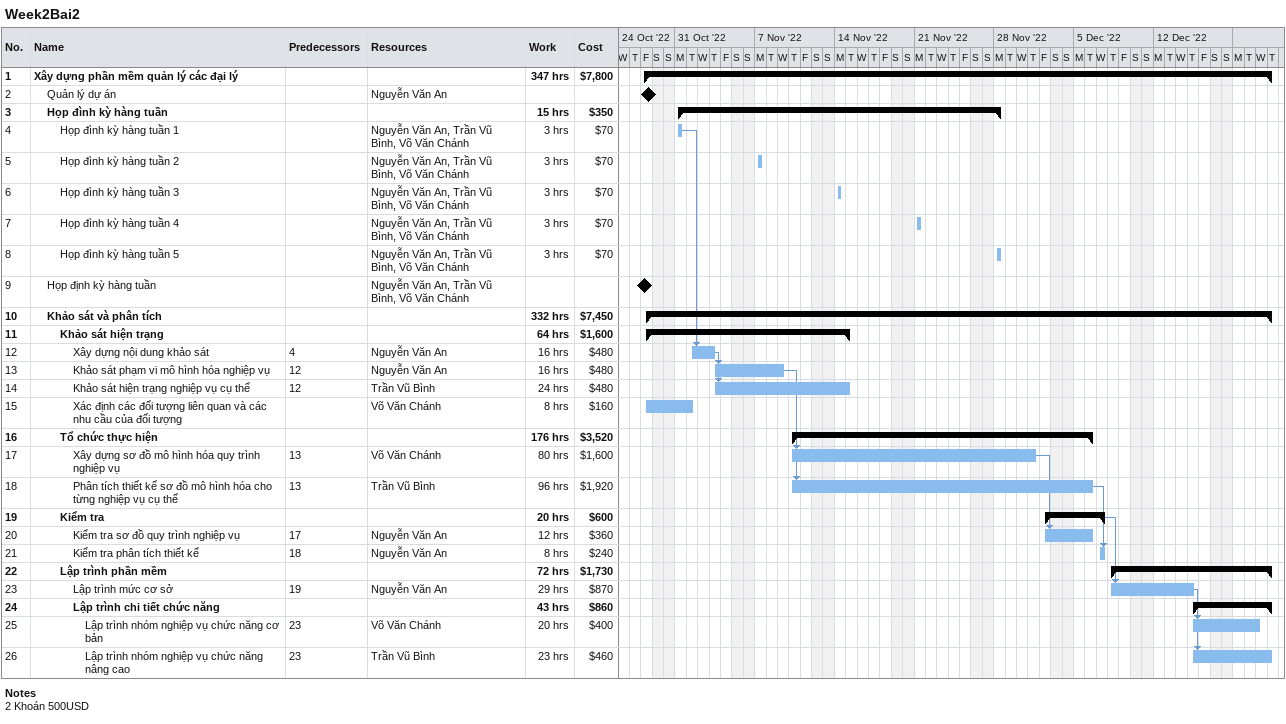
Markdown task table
Week2Bai2

| ID | Level | Task | Start | Finish | Predecessors | Resources | Work (h) | Cost ($) |
|---|---|---|---|---|---|---|---|---|
| 1 | 1 | **Xây dựng phần mềm quản lý các đại lý** | 2022-10-28 | 2022-12-22 |  |  | 347 | 7800 |
| 2 | 2 | Quản lý dự án (milestone) | 2022-10-28 | 2022-10-28 |  | Nguyễn Văn An |  |  |
| 3 | 2 | **Họp đình kỳ hàng tuần** | 2022-10-31 | 2022-11-28 |  |  | 15 | 350 |
| 4 | 3 | Họp đình kỳ hàng tuần 1 | 2022-10-31 | 2022-10-31 |  | Nguyễn Văn An, Trần Vũ Bình, Võ Văn Chánh | 3 | 70 |
| 5 | 3 | Họp đình kỳ hàng tuần 2 | 2022-11-07 | 2022-11-07 |  | Nguyễn Văn An, Trần Vũ Bình, Võ Văn Chánh | 3 | 70 |
| 6 | 3 | Họp đình kỳ hàng tuần 3 | 2022-11-14 | 2022-11-14 |  | Nguyễn Văn An, Trần Vũ Bình, Võ Văn Chánh | 3 | 70 |
| 7 | 3 | Họp đình kỳ hàng tuần 4 | 2022-11-21 | 2022-11-21 |  | Nguyễn Văn An, Trần Vũ Bình, Võ Văn Chánh | 3 | 70 |
| 8 | 3 | Họp đình kỳ hàng tuần 5 | 2022-11-28 | 2022-11-28 |  | Nguyễn Văn An, Trần Vũ Bình, Võ Văn Chánh | 3 | 70 |
| 9 | 2 | Họp định kỳ hàng tuần (milestone) | 2022-10-28 | 2022-10-28 |  | Nguyễn Văn An, Trần Vũ Bình, Võ Văn Chánh |  |  |
| 10 | 2 | **Khảo sát và phân tích** | 2022-10-28 | 2022-12-22 |  |  | 332 | 7450 |
| 11 | 3 | **Khảo sát hiện trạng** | 2022-10-28 | 2022-11-15 |  |  | 64 | 1600 |
| 12 | 4 | Xây dựng nội dung khảo sát | 2022-11-01 | 2022-11-03 | 4 | Nguyễn Văn An | 16 | 480 |
| 13 | 4 | Khảo sát phạm vi mô hình hóa nghiệp vụ | 2022-11-03 | 2022-11-09 | 12 | Nguyễn Văn An | 16 | 480 |
| 14 | 4 | Khảo sát hiện trạng nghiệp vụ cụ thể | 2022-11-03 | 2022-11-15 | 12 | Trần Vũ Bình | 24 | 480 |
| 15 | 4 | Xác định các đối tượng liên quan và các nhu cầu của đối tượng | 2022-10-28 | 2022-11-01 |  | Võ Văn Chánh | 8 | 160 |
| 16 | 3 | **Tổ chức thực hiện** | 2022-11-10 | 2022-12-06 |  |  | 176 | 3520 |
| 17 | 4 | Xây dựng sơ đồ mô hình hóa quy trình nghiệp vụ | 2022-11-10 | 2022-12-01 | 13 | Võ Văn Chánh | 80 | 1600 |
| 18 | 4 | Phân tích thiết kế sơ đồ mô hình hóa cho từng nghiệp vụ cụ thể | 2022-11-10 | 2022-12-06 | 13 | Trần Vũ Bình | 96 | 1920 |
| 19 | 3 | **Kiểm tra** | 2022-12-02 | 2022-12-07 |  |  | 20 | 600 |
| 20 | 4 | Kiểm tra sơ đồ quy trình nghiệp vụ | 2022-12-02 | 2022-12-06 | 17 | Nguyễn Văn An | 12 | 360 |
| 21 | 4 | Kiểm tra phân tích thiết kế | 2022-12-07 | 2022-12-07 | 18 | Nguyễn Văn An | 8 | 240 |
| 22 | 3 | **Lập trình phần mềm** | 2022-12-08 | 2022-12-22 |  |  | 72 | 1730 |
| 23 | 4 | Lập trình mức cơ sở | 2022-12-08 | 2022-12-15 | 19 | Nguyễn Văn An | 29 | 870 |
| 24 | 4 | **Lập trình chi tiết chức năng** | 2022-12-15 | 2022-12-22 |  |  | 43 | 860 |
| 25 | 5 | Lập trình nhóm nghiệp vụ chức năng cơ bản | 2022-12-15 | 2022-12-21 | 23 | Võ Văn Chánh | 20 | 400 |
| 26 | 5 | Lập trình nhóm nghiệp vụ chức năng nâng cao | 2022-12-15 | 2022-12-22 | 23 | Trần Vũ Bình | 23 | 460 |

Notes
- 2: Khoán 500USD
